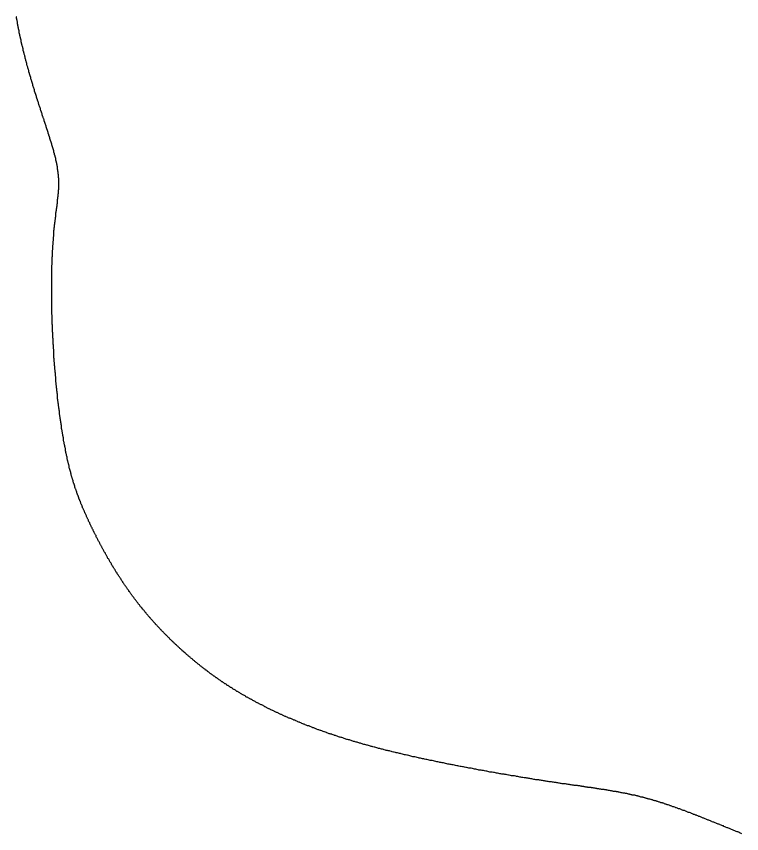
# Model space of a CAD drawing. Header units: millimetres. Extents: x 289 to 9778, y -894 to 6380.
# Drawn here: x 7138.7 to 7164.23, y -411.07 to -382.3 of the extents above; entities that cross this region are included whole.
import ezdxf

# ---------------------------------------------------------------- set-up
doc = ezdxf.new("R2010")
doc.units = ezdxf.units.MM

msp = doc.modelspace()

# ---------------------------------------------------------------- linework, layer by layer
msp.add_polyline3d([(7164.24, -411.073, 0), (7164.21, -411.063, 0), (7164.18, -411.053, 0), (7164.15, -411.033, 0), (7164.13, -411.023, 0), (7164.1, -411.013, 0), (7164.07, -411.003, 0), (7164.04, -410.993, 0), (7164.02, -410.983, 0), (7163.99, -410.973, 0), (7163.96, -410.963, 0), (7163.93, -410.953, 0), (7163.91, -410.933, 0), (7163.88, -410.923, 0), (7163.85, -410.913, 0), (7163.83, -410.903, 0), (7163.8, -410.893, 0), (7163.77, -410.883, 0), (7163.75, -410.873, 0), (7163.72, -410.863, 0), (7163.69, -410.853, 0), (7163.67, -410.843, 0), (7163.64, -410.833, 0), (7163.61, -410.823, 0), (7163.59, -410.803, 0), (7163.56, -410.793, 0), (7163.53, -410.783, 0), (7163.51, -410.773, 0), (7163.48, -410.763, 0), (7163.46, -410.753, 0), (7163.43, -410.743, 0), (7163.4, -410.733, 0), (7163.38, -410.723, 0), (7163.35, -410.713, 0), (7163.33, -410.703, 0), (7163.3, -410.693, 0), (7163.28, -410.683, 0), (7163.25, -410.673, 0), (7163.23, -410.663, 0), (7163.2, -410.653, 0), (7163.18, -410.643, 0), (7163.15, -410.633, 0), (7163.13, -410.623, 0), (7163.1, -410.613, 0), (7163.08, -410.603, 0), (7163.05, -410.593, 0), (7163.03, -410.583, 0), (7163, -410.573, 0), (7162.98, -410.563, 0), (7162.95, -410.553, 0), (7162.93, -410.543, 0), (7162.9, -410.533, 0), (7162.88, -410.523, 0), (7162.85, -410.513, 0), (7162.83, -410.503, 0), (7162.81, -410.493, 0), (7162.78, -410.483, 0), (7162.76, -410.473, 0), (7162.73, -410.463, 0), (7162.71, -410.453, 0), (7162.69, -410.443, 0), (7162.66, -410.433, 0), (7162.64, -410.423, 0), (7162.61, -410.423, 0), (7162.59, -410.413, 0), (7162.57, -410.403, 0), (7162.54, -410.393, 0), (7162.52, -410.383, 0), (7162.5, -410.373, 0), (7162.47, -410.363, 0), (7162.45, -410.353, 0), (7162.43, -410.343, 0), (7162.4, -410.333, 0), (7162.38, -410.323, 0), (7162.36, -410.323, 0), (7162.33, -410.313, 0), (7162.31, -410.303, 0), (7162.29, -410.293, 0), (7162.26, -410.283, 0), (7162.24, -410.273, 0), (7162.22, -410.263, 0), (7162.19, -410.263, 0), (7162.17, -410.253, 0), (7162.15, -410.243, 0), (7162.12, -410.233, 0), (7162.1, -410.223, 0), (7162.08, -410.213, 0), (7162.06, -410.203, 0), (7162.03, -410.203, 0), (7162.01, -410.193, 0), (7161.99, -410.183, 0), (7161.97, -410.173, 0), (7161.94, -410.163, 0), (7161.92, -410.163, 0), (7161.9, -410.153, 0), (7161.88, -410.143, 0), (7161.85, -410.133, 0), (7161.83, -410.123, 0), (7161.81, -410.123, 0), (7161.79, -410.113, 0), (7161.77, -410.103, 0), (7161.74, -410.093, 0), (7161.72, -410.093, 0), (7161.7, -410.083, 0), (7161.68, -410.073, 0), (7161.65, -410.063, 0), (7161.63, -410.063, 0), (7161.61, -410.053, 0), (7161.59, -410.043, 0), (7161.57, -410.033, 0), (7161.54, -410.033, 0), (7161.52, -410.023, 0), (7161.5, -410.013, 0), (7161.48, -410.003, 0), (7161.46, -410.003, 0), (7161.44, -409.993, 0), (7161.41, -409.983, 0), (7161.39, -409.983, 0), (7161.37, -409.973, 0), (7161.35, -409.963, 0), (7161.33, -409.963, 0), (7161.31, -409.953, 0), (7161.28, -409.943, 0), (7161.26, -409.943, 0), (7161.24, -409.933, 0), (7161.22, -409.923, 0), (7161.2, -409.923, 0), (7161.18, -409.913, 0), (7161.15, -409.903, 0), (7161.13, -409.903, 0), (7161.11, -409.893, 0), (7161.09, -409.883, 0), (7161.07, -409.883, 0), (7161.05, -409.873, 0), (7161.03, -409.873, 0), (7161, -409.863, 0), (7160.98, -409.853, 0), (7160.96, -409.853, 0), (7160.94, -409.843, 0), (7160.92, -409.843, 0), (7160.9, -409.833, 0), (7160.88, -409.833, 0), (7160.85, -409.823, 0), (7160.83, -409.813, 0), (7160.81, -409.813, 0), (7160.79, -409.803, 0), (7160.77, -409.803, 0), (7160.75, -409.793, 0), (7160.73, -409.793, 0), (7160.71, -409.783, 0), (7160.68, -409.783, 0), (7160.66, -409.773, 0), (7160.64, -409.763, 0), (7160.62, -409.763, 0), (7160.6, -409.753, 0), (7160.58, -409.753, 0), (7160.56, -409.743, 0), (7160.53, -409.743, 0), (7160.51, -409.733, 0), (7160.49, -409.733, 0), (7160.47, -409.723, 0), (7160.45, -409.723, 0), (7160.43, -409.713, 0), (7160.41, -409.713, 0), (7160.38, -409.713, 0), (7160.36, -409.703, 0), (7160.34, -409.703, 0), (7160.32, -409.693, 0), (7160.3, -409.693, 0), (7160.28, -409.683, 0), (7160.25, -409.683, 0), (7160.23, -409.673, 0), (7160.21, -409.673, 0), (7160.19, -409.663, 0), (7160.17, -409.663, 0), (7160.14, -409.663, 0), (7160.12, -409.653, 0), (7160.1, -409.653, 0), (7160.08, -409.643, 0), (7160.06, -409.643, 0), (7160.03, -409.633, 0), (7160.01, -409.633, 0), (7159.99, -409.633, 0), (7159.97, -409.623, 0), (7159.95, -409.623, 0), (7159.92, -409.613, 0), (7159.9, -409.613, 0), (7159.88, -409.603, 0), (7159.86, -409.603, 0), (7159.83, -409.603, 0), (7159.81, -409.593, 0), (7159.79, -409.593, 0), (7159.77, -409.583, 0), (7159.74, -409.583, 0), (7159.72, -409.583, 0), (7159.7, -409.573, 0), (7159.67, -409.573, 0), (7159.65, -409.563, 0), (7159.63, -409.563, 0), (7159.61, -409.563, 0), (7159.58, -409.553, 0), (7159.56, -409.553, 0), (7159.54, -409.553, 0), (7159.51, -409.543, 0), (7159.49, -409.543, 0), (7159.47, -409.533, 0), (7159.44, -409.533, 0), (7159.42, -409.533, 0), (7159.39, -409.523, 0), (7159.37, -409.523, 0), (7159.35, -409.523, 0), (7159.32, -409.513, 0), (7159.3, -409.513, 0), (7159.27, -409.503, 0), (7159.25, -409.503, 0), (7159.23, -409.503, 0), (7159.2, -409.493, 0), (7159.18, -409.493, 0), (7159.15, -409.493, 0), (7159.13, -409.483, 0), (7159.1, -409.483, 0), (7159.08, -409.473, 0), (7159.05, -409.473, 0), (7159.03, -409.473, 0), (7159, -409.463, 0), (7158.98, -409.463, 0), (7158.95, -409.463, 0), (7158.93, -409.453, 0), (7158.9, -409.453, 0), (7158.88, -409.443, 0), (7158.85, -409.443, 0), (7158.82, -409.443, 0), (7158.8, -409.433, 0), (7158.77, -409.433, 0), (7158.75, -409.433, 0), (7158.72, -409.423, 0), (7158.69, -409.423, 0), (7158.67, -409.413, 0), (7158.64, -409.413, 0), (7158.61, -409.413, 0), (7158.59, -409.403, 0), (7158.56, -409.403, 0), (7158.53, -409.393, 0), (7158.51, -409.393, 0), (7158.48, -409.393, 0), (7158.45, -409.383, 0), (7158.43, -409.383, 0), (7158.4, -409.383, 0), (7158.37, -409.373, 0), (7158.34, -409.373, 0), (7158.31, -409.363, 0), (7158.29, -409.363, 0), (7158.26, -409.363, 0), (7158.23, -409.353, 0), (7158.2, -409.353, 0), (7158.17, -409.343, 0), (7158.14, -409.343, 0), (7158.12, -409.343, 0), (7158.09, -409.333, 0), (7158.06, -409.333, 0), (7158.03, -409.323, 0), (7158, -409.323, 0), (7157.97, -409.313, 0), (7157.94, -409.313, 0), (7157.91, -409.313, 0), (7157.88, -409.303, 0), (7157.85, -409.303, 0), (7157.82, -409.293, 0), (7157.79, -409.293, 0), (7157.76, -409.283, 0), (7157.73, -409.283, 0), (7157.7, -409.273, 0), (7157.67, -409.273, 0), (7157.64, -409.273, 0), (7157.61, -409.263, 0), (7157.57, -409.263, 0), (7157.54, -409.253, 0), (7157.51, -409.253, 0), (7157.48, -409.243, 0), (7157.45, -409.243, 0), (7157.42, -409.233, 0), (7157.38, -409.233, 0), (7157.35, -409.223, 0), (7157.32, -409.223, 0), (7157.29, -409.213, 0), (7157.25, -409.213, 0), (7157.22, -409.203, 0), (7157.19, -409.203, 0), (7157.15, -409.193, 0), (7157.12, -409.193, 0), (7157.09, -409.183, 0), (7157.05, -409.183, 0), (7157.02, -409.173, 0), (7156.98, -409.173, 0), (7156.95, -409.163, 0), (7156.92, -409.163, 0), (7156.88, -409.153, 0), (7156.85, -409.143, 0), (7156.81, -409.143, 0), (7156.78, -409.133, 0), (7156.74, -409.133, 0), (7156.71, -409.123, 0), (7156.67, -409.123, 0), (7156.64, -409.113, 0), (7156.6, -409.103, 0), (7156.57, -409.103, 0), (7156.53, -409.093, 0), (7156.49, -409.093, 0), (7156.46, -409.083, 0), (7156.42, -409.083, 0), (7156.39, -409.073, 0), (7156.35, -409.063, 0), (7156.31, -409.063, 0), (7156.28, -409.053, 0), (7156.24, -409.043, 0), (7156.2, -409.043, 0), (7156.17, -409.033, 0), (7156.13, -409.033, 0), (7156.09, -409.023, 0), (7156.05, -409.013, 0), (7156.02, -409.013, 0), (7155.98, -409.003, 0), (7155.94, -408.993, 0), (7155.9, -408.993, 0), (7155.87, -408.983, 0), (7155.83, -408.983, 0), (7155.79, -408.973, 0), (7155.75, -408.963, 0), (7155.72, -408.963, 0), (7155.68, -408.953, 0), (7155.64, -408.943, 0), (7155.6, -408.943, 0), (7155.56, -408.933, 0), (7155.53, -408.923, 0), (7155.49, -408.923, 0), (7155.45, -408.913, 0), (7155.41, -408.903, 0), (7155.37, -408.903, 0), (7155.33, -408.893, 0), (7155.29, -408.883, 0), (7155.26, -408.873, 0), (7155.22, -408.873, 0), (7155.18, -408.863, 0), (7155.14, -408.853, 0), (7155.1, -408.853, 0), (7155.06, -408.843, 0), (7155.02, -408.833, 0), (7154.98, -408.833, 0), (7154.95, -408.823, 0), (7154.91, -408.813, 0), (7154.87, -408.803, 0), (7154.83, -408.803, 0), (7154.79, -408.793, 0), (7154.75, -408.783, 0), (7154.71, -408.773, 0), (7154.67, -408.773, 0), (7154.63, -408.763, 0), (7154.59, -408.753, 0), (7154.55, -408.743, 0), (7154.52, -408.743, 0), (7154.48, -408.733, 0), (7154.44, -408.723, 0), (7154.4, -408.723, 0), (7154.36, -408.713, 0), (7154.32, -408.703, 0), (7154.28, -408.693, 0), (7154.24, -408.683, 0), (7154.2, -408.683, 0), (7154.16, -408.673, 0), (7154.12, -408.663, 0), (7154.08, -408.653, 0), (7154.04, -408.653, 0), (7154.01, -408.643, 0), (7153.97, -408.633, 0), (7153.93, -408.623, 0), (7153.89, -408.623, 0), (7153.85, -408.613, 0), (7153.81, -408.603, 0), (7153.77, -408.593, 0), (7153.73, -408.583, 0), (7153.69, -408.583, 0), (7153.65, -408.573, 0), (7153.61, -408.563, 0), (7153.58, -408.553, 0), (7153.54, -408.543, 0), (7153.5, -408.543, 0), (7153.46, -408.533, 0), (7153.42, -408.523, 0), (7153.38, -408.513, 0), (7153.34, -408.503, 0), (7153.3, -408.503, 0), (7153.27, -408.493, 0), (7153.23, -408.483, 0), (7153.19, -408.473, 0), (7153.15, -408.463, 0), (7153.11, -408.463, 0), (7153.07, -408.453, 0), (7153.04, -408.443, 0), (7153, -408.433, 0), (7152.96, -408.423, 0), (7152.92, -408.413, 0), (7152.88, -408.413, 0), (7152.85, -408.403, 0), (7152.81, -408.393, 0), (7152.77, -408.383, 0), (7152.73, -408.373, 0), (7152.7, -408.363, 0), (7152.66, -408.363, 0), (7152.62, -408.353, 0), (7152.58, -408.343, 0), (7152.55, -408.333, 0), (7152.51, -408.323, 0), (7152.47, -408.313, 0), (7152.44, -408.313, 0), (7152.4, -408.303, 0), (7152.36, -408.293, 0), (7152.33, -408.283, 0), (7152.29, -408.273, 0), (7152.25, -408.263, 0), (7152.22, -408.253, 0), (7152.18, -408.253, 0), (7152.15, -408.243, 0), (7152.11, -408.233, 0), (7152.07, -408.223, 0), (7152.04, -408.213, 0), (7152, -408.203, 0), (7151.97, -408.203, 0), (7151.93, -408.193, 0), (7151.9, -408.183, 0), (7151.86, -408.173, 0), (7151.83, -408.163, 0), (7151.79, -408.153, 0), (7151.76, -408.143, 0), (7151.72, -408.143, 0), (7151.69, -408.133, 0), (7151.65, -408.123, 0), (7151.62, -408.113, 0), (7151.59, -408.103, 0), (7151.55, -408.093, 0), (7151.52, -408.083, 0), (7151.49, -408.073, 0), (7151.45, -408.073, 0), (7151.42, -408.063, 0), (7151.39, -408.053, 0), (7151.35, -408.043, 0), (7151.32, -408.033, 0), (7151.29, -408.023, 0), (7151.25, -408.013, 0), (7151.22, -408.003, 0), (7151.19, -408.003, 0), (7151.16, -407.993, 0), (7151.13, -407.983, 0), (7151.09, -407.973, 0), (7151.06, -407.963, 0), (7151.03, -407.953, 0), (7151, -407.943, 0), (7150.97, -407.933, 0), (7150.93, -407.933, 0), (7150.9, -407.923, 0), (7150.87, -407.913, 0), (7150.84, -407.903, 0), (7150.81, -407.893, 0), (7150.78, -407.883, 0), (7150.75, -407.873, 0), (7150.72, -407.863, 0), (7150.69, -407.853, 0), (7150.66, -407.853, 0), (7150.63, -407.843, 0), (7150.6, -407.833, 0), (7150.57, -407.823, 0), (7150.54, -407.813, 0), (7150.51, -407.803, 0), (7150.48, -407.793, 0), (7150.45, -407.783, 0), (7150.42, -407.773, 0), (7150.39, -407.773, 0), (7150.36, -407.763, 0), (7150.33, -407.753, 0), (7150.3, -407.743, 0), (7150.27, -407.733, 0), (7150.24, -407.723, 0), (7150.21, -407.713, 0), (7150.19, -407.703, 0), (7150.16, -407.693, 0), (7150.13, -407.683, 0), (7150.1, -407.673, 0), (7150.07, -407.673, 0), (7150.04, -407.663, 0), (7150.02, -407.653, 0), (7149.99, -407.643, 0), (7149.96, -407.633, 0), (7149.93, -407.623, 0), (7149.9, -407.613, 0), (7149.88, -407.603, 0), (7149.85, -407.593, 0), (7149.82, -407.583, 0), (7149.8, -407.573, 0), (7149.77, -407.573, 0), (7149.74, -407.563, 0), (7149.71, -407.553, 0), (7149.69, -407.543, 0), (7149.66, -407.533, 0), (7149.63, -407.523, 0), (7149.61, -407.513, 0), (7149.58, -407.503, 0), (7149.55, -407.493, 0), (7149.53, -407.483, 0), (7149.5, -407.473, 0), (7149.48, -407.463, 0), (7149.45, -407.453, 0), (7149.42, -407.443, 0), (7149.4, -407.443, 0), (7149.37, -407.433, 0), (7149.35, -407.423, 0), (7149.32, -407.413, 0), (7149.29, -407.403, 0), (7149.27, -407.393, 0), (7149.24, -407.383, 0), (7149.22, -407.373, 0), (7149.19, -407.363, 0), (7149.17, -407.353, 0), (7149.14, -407.343, 0), (7149.12, -407.333, 0), (7149.09, -407.323, 0), (7149.07, -407.313, 0), (7149.04, -407.303, 0), (7149.02, -407.293, 0), (7149, -407.283, 0), (7148.97, -407.283, 0), (7148.95, -407.273, 0), (7148.92, -407.263, 0), (7148.9, -407.253, 0), (7148.87, -407.243, 0), (7148.85, -407.233, 0), (7148.83, -407.223, 0), (7148.8, -407.213, 0), (7148.78, -407.203, 0), (7148.75, -407.193, 0), (7148.73, -407.183, 0), (7148.71, -407.173, 0), (7148.68, -407.163, 0), (7148.66, -407.153, 0), (7148.64, -407.143, 0), (7148.61, -407.133, 0), (7148.59, -407.123, 0), (7148.57, -407.113, 0), (7148.54, -407.103, 0), (7148.52, -407.093, 0), (7148.5, -407.083, 0), (7148.47, -407.073, 0), (7148.45, -407.063, 0), (7148.43, -407.053, 0), (7148.41, -407.043, 0), (7148.38, -407.033, 0), (7148.36, -407.023, 0), (7148.34, -407.023, 0), (7148.31, -407.013, 0), (7148.29, -407.003, 0), (7148.27, -406.993, 0), (7148.25, -406.983, 0), (7148.23, -406.973, 0), (7148.2, -406.963, 0), (7148.18, -406.953, 0), (7148.16, -406.943, 0), (7148.14, -406.933, 0), (7148.11, -406.923, 0), (7148.09, -406.913, 0), (7148.07, -406.903, 0), (7148.05, -406.893, 0), (7148.03, -406.883, 0), (7148.01, -406.873, 0), (7147.98, -406.863, 0), (7147.96, -406.853, 0), (7147.94, -406.843, 0), (7147.92, -406.833, 0), (7147.9, -406.823, 0), (7147.88, -406.813, 0), (7147.85, -406.803, 0), (7147.83, -406.793, 0), (7147.81, -406.783, 0), (7147.79, -406.773, 0), (7147.77, -406.763, 0), (7147.75, -406.753, 0), (7147.73, -406.743, 0), (7147.71, -406.733, 0), (7147.69, -406.723, 0), (7147.66, -406.713, 0), (7147.64, -406.703, 0), (7147.62, -406.693, 0), (7147.6, -406.683, 0), (7147.58, -406.673, 0), (7147.56, -406.663, 0), (7147.54, -406.653, 0), (7147.52, -406.643, 0), (7147.5, -406.633, 0), (7147.48, -406.623, 0), (7147.46, -406.613, 0), (7147.44, -406.603, 0), (7147.42, -406.583, 0), (7147.4, -406.573, 0), (7147.38, -406.563, 0), (7147.36, -406.553, 0), (7147.34, -406.543, 0), (7147.31, -406.533, 0), (7147.29, -406.523, 0), (7147.27, -406.513, 0), (7147.25, -406.503, 0), (7147.23, -406.493, 0), (7147.21, -406.483, 0), (7147.19, -406.473, 0), (7147.17, -406.463, 0), (7147.15, -406.453, 0), (7147.13, -406.443, 0), (7147.12, -406.433, 0), (7147.1, -406.423, 0), (7147.08, -406.413, 0), (7147.06, -406.403, 0), (7147.04, -406.393, 0), (7147.02, -406.383, 0), (7147, -406.363, 0), (7146.98, -406.353, 0), (7146.96, -406.343, 0), (7146.94, -406.333, 0), (7146.92, -406.323, 0), (7146.9, -406.313, 0), (7146.88, -406.303, 0), (7146.86, -406.293, 0), (7146.84, -406.283, 0), (7146.82, -406.273, 0), (7146.8, -406.263, 0), (7146.78, -406.253, 0), (7146.76, -406.233, 0), (7146.75, -406.223, 0), (7146.73, -406.213, 0), (7146.71, -406.203, 0), (7146.69, -406.193, 0), (7146.67, -406.183, 0), (7146.65, -406.173, 0), (7146.63, -406.163, 0), (7146.61, -406.153, 0), (7146.59, -406.143, 0), (7146.57, -406.123, 0), (7146.56, -406.113, 0), (7146.54, -406.103, 0), (7146.52, -406.093, 0), (7146.5, -406.083, 0), (7146.48, -406.073, 0), (7146.46, -406.063, 0), (7146.44, -406.043, 0), (7146.42, -406.033, 0), (7146.41, -406.023, 0), (7146.39, -406.013, 0), (7146.37, -406.003, 0), (7146.35, -405.993, 0), (7146.33, -405.983, 0), (7146.31, -405.963, 0), (7146.3, -405.953, 0), (7146.28, -405.943, 0), (7146.26, -405.933, 0), (7146.24, -405.923, 0), (7146.22, -405.913, 0), (7146.2, -405.893, 0), (7146.18, -405.883, 0), (7146.17, -405.873, 0), (7146.15, -405.863, 0), (7146.13, -405.853, 0), (7146.11, -405.843, 0), (7146.09, -405.823, 0), (7146.08, -405.813, 0), (7146.06, -405.803, 0), (7146.04, -405.793, 0), (7146.02, -405.783, 0), (7146, -405.763, 0), (7145.98, -405.753, 0), (7145.97, -405.743, 0), (7145.95, -405.733, 0), (7145.93, -405.723, 0), (7145.91, -405.703, 0), (7145.89, -405.693, 0), (7145.88, -405.683, 0), (7145.86, -405.673, 0), (7145.84, -405.653, 0), (7145.82, -405.643, 0), (7145.81, -405.633, 0), (7145.79, -405.623, 0), (7145.77, -405.603, 0), (7145.75, -405.593, 0), (7145.73, -405.583, 0), (7145.72, -405.573, 0), (7145.7, -405.553, 0), (7145.68, -405.543, 0), (7145.66, -405.533, 0), (7145.65, -405.523, 0), (7145.63, -405.503, 0), (7145.61, -405.493, 0), (7145.59, -405.483, 0), (7145.57, -405.463, 0), (7145.56, -405.453, 0), (7145.54, -405.443, 0), (7145.52, -405.433, 0), (7145.5, -405.413, 0), (7145.49, -405.403, 0), (7145.47, -405.393, 0), (7145.45, -405.373, 0), (7145.43, -405.363, 0), (7145.42, -405.353, 0), (7145.4, -405.333, 0), (7145.38, -405.323, 0), (7145.36, -405.313, 0), (7145.35, -405.293, 0), (7145.33, -405.283, 0), (7145.31, -405.273, 0), (7145.29, -405.253, 0), (7145.28, -405.243, 0), (7145.26, -405.233, 0), (7145.24, -405.213, 0), (7145.22, -405.203, 0), (7145.21, -405.193, 0), (7145.19, -405.173, 0), (7145.17, -405.163, 0), (7145.16, -405.153, 0), (7145.14, -405.133, 0), (7145.12, -405.123, 0), (7145.1, -405.103, 0), (7145.09, -405.093, 0), (7145.07, -405.083, 0), (7145.05, -405.063, 0), (7145.03, -405.053, 0), (7145.02, -405.033, 0), (7145, -405.023, 0), (7144.98, -405.013, 0), (7144.97, -404.993, 0), (7144.95, -404.983, 0), (7144.93, -404.963, 0), (7144.91, -404.953, 0), (7144.9, -404.933, 0), (7144.88, -404.923, 0), (7144.86, -404.903, 0), (7144.84, -404.893, 0), (7144.83, -404.883, 0), (7144.81, -404.863, 0), (7144.79, -404.853, 0), (7144.78, -404.833, 0), (7144.76, -404.823, 0), (7144.74, -404.803, 0), (7144.72, -404.793, 0), (7144.71, -404.773, 0), (7144.69, -404.763, 0), (7144.67, -404.743, 0), (7144.66, -404.733, 0), (7144.64, -404.713, 0), (7144.62, -404.703, 0), (7144.61, -404.683, 0), (7144.59, -404.673, 0), (7144.57, -404.653, 0), (7144.55, -404.643, 0), (7144.54, -404.623, 0), (7144.52, -404.613, 0), (7144.5, -404.593, 0), (7144.49, -404.583, 0), (7144.47, -404.563, 0), (7144.45, -404.553, 0), (7144.44, -404.533, 0), (7144.42, -404.523, 0), (7144.4, -404.503, 0), (7144.39, -404.483, 0), (7144.37, -404.473, 0), (7144.35, -404.453, 0), (7144.34, -404.443, 0), (7144.32, -404.423, 0), (7144.3, -404.413, 0), (7144.29, -404.393, 0), (7144.27, -404.383, 0), (7144.25, -404.363, 0), (7144.24, -404.343, 0), (7144.22, -404.333, 0), (7144.2, -404.313, 0), (7144.19, -404.303, 0), (7144.17, -404.283, 0), (7144.15, -404.263, 0), (7144.14, -404.253, 0), (7144.12, -404.233, 0), (7144.1, -404.223, 0), (7144.09, -404.203, 0), (7144.07, -404.183, 0), (7144.05, -404.173, 0), (7144.04, -404.153, 0), (7144.02, -404.133, 0), (7144.01, -404.123, 0), (7143.99, -404.103, 0), (7143.97, -404.093, 0), (7143.96, -404.073, 0), (7143.94, -404.053, 0), (7143.92, -404.043, 0), (7143.91, -404.023, 0), (7143.89, -404.003, 0), (7143.88, -403.993, 0), (7143.86, -403.973, 0), (7143.84, -403.953, 0), (7143.83, -403.943, 0), (7143.81, -403.923, 0), (7143.79, -403.903, 0), (7143.78, -403.893, 0), (7143.76, -403.873, 0), (7143.75, -403.853, 0), (7143.73, -403.843, 0), (7143.72, -403.823, 0), (7143.7, -403.803, 0), (7143.68, -403.783, 0), (7143.67, -403.773, 0), (7143.65, -403.753, 0), (7143.64, -403.733, 0), (7143.62, -403.723, 0), (7143.6, -403.703, 0), (7143.59, -403.683, 0), (7143.57, -403.663, 0), (7143.56, -403.653, 0), (7143.54, -403.633, 0), (7143.53, -403.613, 0), (7143.51, -403.603, 0), (7143.5, -403.583, 0), (7143.48, -403.563, 0), (7143.46, -403.543, 0), (7143.45, -403.533, 0), (7143.43, -403.513, 0), (7143.42, -403.493, 0), (7143.4, -403.473, 0), (7143.39, -403.463, 0), (7143.37, -403.443, 0), (7143.36, -403.423, 0), (7143.34, -403.403, 0), (7143.33, -403.383, 0), (7143.31, -403.373, 0), (7143.3, -403.353, 0), (7143.28, -403.333, 0), (7143.27, -403.313, 0), (7143.25, -403.293, 0), (7143.24, -403.283, 0), (7143.22, -403.263, 0), (7143.21, -403.243, 0), (7143.19, -403.223, 0), (7143.18, -403.203, 0), (7143.16, -403.193, 0), (7143.15, -403.173, 0), (7143.13, -403.153, 0), (7143.12, -403.133, 0), (7143.1, -403.113, 0), (7143.09, -403.103, 0), (7143.07, -403.083, 0), (7143.06, -403.063, 0), (7143.04, -403.043, 0), (7143.03, -403.023, 0), (7143.01, -403.003, 0), (7143, -402.993, 0), (7142.99, -402.973, 0), (7142.97, -402.953, 0), (7142.96, -402.933, 0), (7142.94, -402.913, 0), (7142.93, -402.893, 0), (7142.91, -402.873, 0), (7142.9, -402.863, 0), (7142.89, -402.843, 0), (7142.87, -402.823, 0), (7142.86, -402.803, 0), (7142.84, -402.783, 0), (7142.83, -402.763, 0), (7142.82, -402.743, 0), (7142.8, -402.723, 0), (7142.79, -402.713, 0), (7142.77, -402.693, 0), (7142.76, -402.673, 0), (7142.75, -402.653, 0), (7142.73, -402.633, 0), (7142.72, -402.613, 0), (7142.7, -402.593, 0), (7142.69, -402.573, 0), (7142.68, -402.553, 0), (7142.66, -402.543, 0), (7142.65, -402.523, 0), (7142.64, -402.503, 0), (7142.62, -402.483, 0), (7142.61, -402.463, 0), (7142.6, -402.443, 0), (7142.58, -402.423, 0), (7142.57, -402.403, 0), (7142.56, -402.383, 0), (7142.54, -402.363, 0), (7142.53, -402.343, 0), (7142.52, -402.323, 0), (7142.5, -402.313, 0), (7142.49, -402.293, 0), (7142.48, -402.273, 0), (7142.47, -402.253, 0), (7142.45, -402.233, 0), (7142.44, -402.213, 0), (7142.43, -402.193, 0), (7142.41, -402.173, 0), (7142.4, -402.153, 0), (7142.39, -402.133, 0), (7142.38, -402.113, 0), (7142.36, -402.093, 0), (7142.35, -402.073, 0), (7142.34, -402.053, 0), (7142.33, -402.033, 0), (7142.31, -402.023, 0), (7142.3, -402.003, 0), (7142.29, -401.983, 0), (7142.28, -401.963, 0), (7142.26, -401.943, 0), (7142.25, -401.923, 0), (7142.24, -401.903, 0), (7142.23, -401.883, 0), (7142.21, -401.863, 0), (7142.2, -401.843, 0), (7142.19, -401.823, 0), (7142.18, -401.803, 0), (7142.17, -401.783, 0), (7142.15, -401.763, 0), (7142.14, -401.743, 0), (7142.13, -401.723, 0), (7142.12, -401.703, 0), (7142.11, -401.693, 0), (7142.1, -401.673, 0), (7142.08, -401.653, 0), (7142.07, -401.633, 0), (7142.06, -401.613, 0), (7142.05, -401.593, 0), (7142.04, -401.573, 0), (7142.03, -401.553, 0), (7142.01, -401.533, 0), (7142, -401.513, 0), (7141.99, -401.493, 0), (7141.98, -401.473, 0), (7141.97, -401.453, 0), (7141.96, -401.433, 0), (7141.95, -401.413, 0), (7141.94, -401.403, 0), (7141.92, -401.383, 0), (7141.91, -401.363, 0), (7141.9, -401.343, 0), (7141.89, -401.323, 0), (7141.88, -401.303, 0), (7141.87, -401.283, 0), (7141.86, -401.263, 0), (7141.85, -401.243, 0), (7141.84, -401.223, 0), (7141.83, -401.203, 0), (7141.82, -401.183, 0), (7141.8, -401.163, 0), (7141.79, -401.153, 0), (7141.78, -401.133, 0), (7141.77, -401.113, 0), (7141.76, -401.093, 0), (7141.75, -401.073, 0), (7141.74, -401.053, 0), (7141.73, -401.033, 0), (7141.72, -401.013, 0), (7141.71, -400.993, 0), (7141.7, -400.973, 0), (7141.69, -400.963, 0), (7141.68, -400.943, 0), (7141.67, -400.923, 0), (7141.66, -400.903, 0), (7141.65, -400.883, 0), (7141.64, -400.863, 0), (7141.63, -400.843, 0), (7141.62, -400.823, 0), (7141.61, -400.803, 0), (7141.6, -400.793, 0), (7141.59, -400.773, 0), (7141.58, -400.753, 0), (7141.57, -400.733, 0), (7141.56, -400.713, 0), (7141.55, -400.693, 0), (7141.54, -400.673, 0), (7141.53, -400.663, 0), (7141.52, -400.643, 0), (7141.51, -400.623, 0), (7141.5, -400.603, 0), (7141.5, -400.583, 0), (7141.49, -400.563, 0), (7141.48, -400.553, 0), (7141.47, -400.533, 0), (7141.46, -400.513, 0), (7141.45, -400.493, 0), (7141.44, -400.473, 0), (7141.43, -400.453, 0), (7141.42, -400.443, 0), (7141.41, -400.423, 0), (7141.4, -400.403, 0), (7141.4, -400.383, 0), (7141.39, -400.363, 0), (7141.38, -400.353, 0), (7141.37, -400.333, 0), (7141.36, -400.313, 0), (7141.35, -400.293, 0), (7141.34, -400.283, 0), (7141.33, -400.263, 0), (7141.33, -400.243, 0), (7141.32, -400.223, 0), (7141.31, -400.203, 0), (7141.3, -400.193, 0), (7141.29, -400.173, 0), (7141.28, -400.153, 0), (7141.28, -400.133, 0), (7141.27, -400.123, 0), (7141.26, -400.103, 0), (7141.25, -400.083, 0), (7141.24, -400.073, 0), (7141.24, -400.053, 0), (7141.23, -400.033, 0), (7141.22, -400.013, 0), (7141.21, -400.003, 0), (7141.2, -399.983, 0), (7141.2, -399.963, 0), (7141.19, -399.953, 0), (7141.18, -399.933, 0), (7141.17, -399.913, 0), (7141.17, -399.893, 0), (7141.16, -399.883, 0), (7141.15, -399.863, 0), (7141.14, -399.843, 0), (7141.14, -399.833, 0), (7141.13, -399.813, 0), (7141.12, -399.793, 0), (7141.11, -399.783, 0), (7141.11, -399.763, 0), (7141.1, -399.743, 0), (7141.09, -399.733, 0), (7141.08, -399.713, 0), (7141.08, -399.693, 0), (7141.07, -399.683, 0), (7141.06, -399.663, 0), (7141.06, -399.653, 0), (7141.05, -399.633, 0), (7141.04, -399.613, 0), (7141.03, -399.603, 0), (7141.03, -399.583, 0), (7141.02, -399.563, 0), (7141.01, -399.553, 0), (7141.01, -399.533, 0), (7141, -399.513, 0), (7140.99, -399.503, 0), (7140.99, -399.483, 0), (7140.98, -399.473, 0), (7140.97, -399.453, 0), (7140.97, -399.433, 0), (7140.96, -399.423, 0), (7140.95, -399.403, 0), (7140.95, -399.383, 0), (7140.94, -399.373, 0), (7140.93, -399.353, 0), (7140.93, -399.333, 0), (7140.92, -399.323, 0), (7140.92, -399.303, 0), (7140.91, -399.293, 0), (7140.9, -399.273, 0), (7140.9, -399.253, 0), (7140.89, -399.243, 0), (7140.88, -399.223, 0), (7140.88, -399.203, 0), (7140.87, -399.193, 0), (7140.87, -399.173, 0), (7140.86, -399.163, 0), (7140.85, -399.143, 0), (7140.85, -399.123, 0), (7140.84, -399.113, 0), (7140.84, -399.093, 0), (7140.83, -399.073, 0), (7140.83, -399.063, 0), (7140.82, -399.043, 0), (7140.81, -399.033, 0), (7140.81, -399.013, 0), (7140.8, -398.993, 0), (7140.8, -398.983, 0), (7140.79, -398.963, 0), (7140.79, -398.943, 0), (7140.78, -398.933, 0), (7140.77, -398.913, 0), (7140.77, -398.893, 0), (7140.76, -398.883, 0), (7140.76, -398.863, 0), (7140.75, -398.843, 0), (7140.75, -398.833, 0), (7140.74, -398.813, 0), (7140.74, -398.793, 0), (7140.73, -398.783, 0), (7140.73, -398.763, 0), (7140.72, -398.743, 0), (7140.71, -398.733, 0), (7140.71, -398.713, 0), (7140.7, -398.693, 0), (7140.7, -398.683, 0), (7140.69, -398.663, 0), (7140.69, -398.643, 0), (7140.68, -398.633, 0), (7140.68, -398.613, 0), (7140.67, -398.593, 0), (7140.67, -398.583, 0), (7140.66, -398.563, 0), (7140.66, -398.543, 0), (7140.65, -398.523, 0), (7140.65, -398.513, 0), (7140.64, -398.493, 0), (7140.64, -398.473, 0), (7140.63, -398.453, 0), (7140.63, -398.443, 0), (7140.62, -398.423, 0), (7140.62, -398.403, 0), (7140.61, -398.393, 0), (7140.61, -398.373, 0), (7140.61, -398.353, 0), (7140.6, -398.333, 0), (7140.6, -398.313, 0), (7140.59, -398.303, 0), (7140.59, -398.283, 0), (7140.58, -398.263, 0), (7140.58, -398.243, 0), (7140.57, -398.233, 0), (7140.57, -398.213, 0), (7140.56, -398.193, 0), (7140.56, -398.173, 0), (7140.55, -398.153, 0), (7140.55, -398.133, 0), (7140.55, -398.123, 0), (7140.54, -398.103, 0), (7140.54, -398.083, 0), (7140.53, -398.063, 0), (7140.53, -398.043, 0), (7140.52, -398.023, 0), (7140.52, -398.013, 0), (7140.52, -397.993, 0), (7140.51, -397.973, 0), (7140.51, -397.953, 0), (7140.5, -397.933, 0), (7140.5, -397.913, 0), (7140.49, -397.893, 0), (7140.49, -397.873, 0), (7140.49, -397.853, 0), (7140.48, -397.833, 0), (7140.48, -397.813, 0), (7140.47, -397.793, 0), (7140.47, -397.783, 0), (7140.46, -397.763, 0), (7140.46, -397.743, 0), (7140.46, -397.723, 0), (7140.45, -397.703, 0), (7140.45, -397.683, 0), (7140.44, -397.663, 0), (7140.44, -397.643, 0), (7140.44, -397.623, 0), (7140.43, -397.603, 0), (7140.43, -397.573, 0), (7140.42, -397.553, 0), (7140.42, -397.533, 0), (7140.42, -397.513, 0), (7140.41, -397.493, 0), (7140.41, -397.473, 0), (7140.4, -397.453, 0), (7140.4, -397.433, 0), (7140.4, -397.413, 0), (7140.39, -397.393, 0), (7140.39, -397.373, 0), (7140.38, -397.353, 0), (7140.38, -397.323, 0), (7140.38, -397.303, 0), (7140.37, -397.283, 0), (7140.37, -397.263, 0), (7140.36, -397.243, 0), (7140.36, -397.223, 0), (7140.36, -397.203, 0), (7140.35, -397.173, 0), (7140.35, -397.153, 0), (7140.35, -397.133, 0), (7140.34, -397.113, 0), (7140.34, -397.093, 0), (7140.33, -397.063, 0), (7140.33, -397.043, 0), (7140.33, -397.023, 0), (7140.32, -397.003, 0), (7140.32, -396.973, 0), (7140.32, -396.953, 0), (7140.31, -396.933, 0), (7140.31, -396.913, 0), (7140.31, -396.883, 0), (7140.3, -396.863, 0), (7140.3, -396.843, 0), (7140.29, -396.813, 0), (7140.29, -396.793, 0), (7140.29, -396.773, 0), (7140.28, -396.743, 0), (7140.28, -396.723, 0), (7140.28, -396.703, 0), (7140.27, -396.673, 0), (7140.27, -396.653, 0), (7140.27, -396.633, 0), (7140.26, -396.603, 0), (7140.26, -396.583, 0), (7140.26, -396.563, 0), (7140.25, -396.533, 0), (7140.25, -396.513, 0), (7140.25, -396.493, 0), (7140.24, -396.463, 0), (7140.24, -396.443, 0), (7140.24, -396.413, 0), (7140.23, -396.393, 0), (7140.23, -396.363, 0), (7140.23, -396.343, 0), (7140.22, -396.323, 0), (7140.22, -396.293, 0), (7140.22, -396.273, 0), (7140.21, -396.243, 0), (7140.21, -396.223, 0), (7140.21, -396.193, 0), (7140.2, -396.173, 0), (7140.2, -396.153, 0), (7140.2, -396.123, 0), (7140.19, -396.103, 0), (7140.19, -396.073, 0), (7140.19, -396.053, 0), (7140.18, -396.023, 0), (7140.18, -396.003, 0), (7140.18, -395.973, 0), (7140.18, -395.953, 0), (7140.17, -395.923, 0), (7140.17, -395.903, 0), (7140.17, -395.873, 0), (7140.16, -395.853, 0), (7140.16, -395.823, 0), (7140.16, -395.793, 0), (7140.15, -395.773, 0), (7140.15, -395.743, 0), (7140.15, -395.723, 0), (7140.15, -395.693, 0), (7140.14, -395.673, 0), (7140.14, -395.643, 0), (7140.14, -395.623, 0), (7140.14, -395.593, 0), (7140.13, -395.573, 0), (7140.13, -395.543, 0), (7140.13, -395.513, 0), (7140.12, -395.493, 0), (7140.12, -395.463, 0), (7140.12, -395.443, 0), (7140.12, -395.413, 0), (7140.11, -395.383, 0), (7140.11, -395.363, 0), (7140.11, -395.333, 0), (7140.11, -395.313, 0), (7140.1, -395.283, 0), (7140.1, -395.253, 0), (7140.1, -395.233, 0), (7140.1, -395.203, 0), (7140.09, -395.183, 0), (7140.09, -395.153, 0), (7140.09, -395.123, 0), (7140.09, -395.103, 0), (7140.08, -395.073, 0), (7140.08, -395.043, 0), (7140.08, -395.023, 0), (7140.08, -394.993, 0), (7140.07, -394.973, 0), (7140.07, -394.943, 0), (7140.07, -394.913, 0), (7140.07, -394.893, 0), (7140.07, -394.863, 0), (7140.06, -394.833, 0), (7140.06, -394.813, 0), (7140.06, -394.783, 0), (7140.06, -394.753, 0), (7140.05, -394.733, 0), (7140.05, -394.703, 0), (7140.05, -394.673, 0), (7140.05, -394.653, 0), (7140.05, -394.623, 0), (7140.04, -394.593, 0), (7140.04, -394.573, 0), (7140.04, -394.543, 0), (7140.04, -394.513, 0), (7140.04, -394.493, 0), (7140.03, -394.463, 0), (7140.03, -394.433, 0), (7140.03, -394.413, 0), (7140.03, -394.383, 0), (7140.03, -394.353, 0), (7140.02, -394.323, 0), (7140.02, -394.303, 0), (7140.02, -394.273, 0), (7140.02, -394.243, 0), (7140.02, -394.223, 0), (7140.02, -394.193, 0), (7140.01, -394.163, 0), (7140.01, -394.143, 0), (7140.01, -394.113, 0), (7140.01, -394.083, 0), (7140.01, -394.063, 0), (7140.01, -394.033, 0), (7140, -394.003, 0), (7140, -393.973, 0), (7140, -393.953, 0), (7140, -393.923, 0), (7140, -393.893, 0), (7140, -393.873, 0), (7139.99, -393.843, 0), (7139.99, -393.813, 0), (7139.99, -393.793, 0), (7139.99, -393.763, 0), (7139.99, -393.733, 0), (7139.99, -393.703, 0), (7139.99, -393.683, 0), (7139.99, -393.653, 0), (7139.98, -393.623, 0), (7139.98, -393.603, 0), (7139.98, -393.573, 0), (7139.98, -393.543, 0), (7139.98, -393.523, 0), (7139.98, -393.493, 0), (7139.98, -393.463, 0), (7139.98, -393.443, 0), (7139.97, -393.413, 0), (7139.97, -393.383, 0), (7139.97, -393.353, 0), (7139.97, -393.333, 0), (7139.97, -393.303, 0), (7139.97, -393.273, 0), (7139.97, -393.253, 0), (7139.97, -393.223, 0), (7139.97, -393.193, 0), (7139.97, -393.173, 0), (7139.96, -393.143, 0), (7139.96, -393.113, 0), (7139.96, -393.093, 0), (7139.96, -393.063, 0), (7139.96, -393.033, 0), (7139.96, -393.013, 0), (7139.96, -392.983, 0), (7139.96, -392.953, 0), (7139.96, -392.933, 0), (7139.96, -392.903, 0), (7139.96, -392.883, 0), (7139.96, -392.853, 0), (7139.96, -392.823, 0), (7139.95, -392.803, 0), (7139.95, -392.773, 0), (7139.95, -392.743, 0), (7139.95, -392.723, 0), (7139.95, -392.693, 0), (7139.95, -392.673, 0), (7139.95, -392.643, 0), (7139.95, -392.613, 0), (7139.95, -392.593, 0), (7139.95, -392.563, 0), (7139.95, -392.533, 0), (7139.95, -392.513, 0), (7139.95, -392.483, 0), (7139.95, -392.463, 0), (7139.95, -392.433, 0), (7139.95, -392.413, 0), (7139.95, -392.383, 0), (7139.95, -392.353, 0), (7139.95, -392.333, 0), (7139.95, -392.303, 0), (7139.95, -392.283, 0), (7139.95, -392.253, 0), (7139.95, -392.233, 0), (7139.95, -392.203, 0), (7139.95, -392.183, 0), (7139.94, -392.153, 0), (7139.94, -392.133, 0), (7139.94, -392.103, 0), (7139.94, -392.083, 0), (7139.94, -392.053, 0), (7139.94, -392.033, 0), (7139.94, -392.003, 0), (7139.94, -391.983, 0), (7139.94, -391.953, 0), (7139.94, -391.933, 0), (7139.94, -391.903, 0), (7139.94, -391.883, 0), (7139.94, -391.853, 0), (7139.94, -391.833, 0), (7139.94, -391.803, 0), (7139.94, -391.783, 0), (7139.94, -391.763, 0), (7139.94, -391.733, 0), (7139.94, -391.713, 0), (7139.94, -391.683, 0), (7139.94, -391.663, 0), (7139.95, -391.643, 0), (7139.95, -391.613, 0), (7139.95, -391.593, 0), (7139.95, -391.563, 0), (7139.95, -391.543, 0), (7139.95, -391.523, 0), (7139.95, -391.493, 0), (7139.95, -391.473, 0), (7139.95, -391.453, 0), (7139.95, -391.423, 0), (7139.95, -391.403, 0), (7139.95, -391.383, 0), (7139.95, -391.363, 0), (7139.95, -391.333, 0), (7139.95, -391.313, 0), (7139.95, -391.293, 0), (7139.95, -391.263, 0), (7139.95, -391.243, 0), (7139.95, -391.223, 0), (7139.95, -391.203, 0), (7139.95, -391.173, 0), (7139.95, -391.153, 0), (7139.95, -391.133, 0), (7139.95, -391.113, 0), (7139.95, -391.093, 0), (7139.95, -391.063, 0), (7139.96, -391.043, 0), (7139.96, -391.023, 0), (7139.96, -391.003, 0), (7139.96, -390.983, 0), (7139.96, -390.963, 0), (7139.96, -390.943, 0), (7139.96, -390.923, 0), (7139.96, -390.893, 0), (7139.96, -390.873, 0), (7139.96, -390.853, 0), (7139.96, -390.833, 0), (7139.96, -390.813, 0), (7139.96, -390.793, 0), (7139.96, -390.773, 0), (7139.97, -390.753, 0), (7139.97, -390.733, 0), (7139.97, -390.713, 0), (7139.97, -390.693, 0), (7139.97, -390.673, 0), (7139.97, -390.653, 0), (7139.97, -390.633, 0), (7139.97, -390.613, 0), (7139.97, -390.593, 0), (7139.97, -390.573, 0), (7139.97, -390.553, 0), (7139.97, -390.533, 0), (7139.98, -390.513, 0), (7139.98, -390.503, 0), (7139.98, -390.483, 0), (7139.98, -390.463, 0), (7139.98, -390.443, 0), (7139.98, -390.423, 0), (7139.98, -390.403, 0), (7139.98, -390.393, 0), (7139.98, -390.373, 0), (7139.98, -390.353, 0), (7139.99, -390.333, 0), (7139.99, -390.313, 0), (7139.99, -390.303, 0), (7139.99, -390.283, 0), (7139.99, -390.263, 0), (7139.99, -390.243, 0), (7139.99, -390.233, 0), (7139.99, -390.213, 0), (7140, -390.193, 0), (7140, -390.183, 0), (7140, -390.163, 0), (7140, -390.143, 0), (7140, -390.133, 0), (7140, -390.113, 0), (7140, -390.093, 0), (7140, -390.083, 0), (7140, -390.063, 0), (7140.01, -390.043, 0), (7140.01, -390.033, 0), (7140.01, -390.013, 0), (7140.01, -390.003, 0), (7140.01, -389.983, 0), (7140.01, -389.973, 0), (7140.01, -389.953, 0), (7140.02, -389.943, 0), (7140.02, -389.923, 0), (7140.02, -389.913, 0), (7140.02, -389.893, 0), (7140.02, -389.883, 0), (7140.02, -389.863, 0), (7140.02, -389.853, 0), (7140.02, -389.833, 0), (7140.03, -389.823, 0), (7140.03, -389.803, 0), (7140.03, -389.793, 0), (7140.03, -389.773, 0), (7140.03, -389.763, 0), (7140.03, -389.743, 0), (7140.03, -389.733, 0), (7140.04, -389.723, 0), (7140.04, -389.703, 0), (7140.04, -389.693, 0), (7140.04, -389.683, 0), (7140.04, -389.663, 0), (7140.04, -389.653, 0), (7140.04, -389.633, 0), (7140.05, -389.623, 0), (7140.05, -389.613, 0), (7140.05, -389.603, 0), (7140.05, -389.583, 0), (7140.05, -389.573, 0), (7140.05, -389.563, 0), (7140.05, -389.543, 0), (7140.06, -389.533, 0), (7140.06, -389.523, 0), (7140.06, -389.513, 0), (7140.06, -389.493, 0), (7140.06, -389.483, 0), (7140.06, -389.473, 0), (7140.06, -389.463, 0), (7140.07, -389.443, 0), (7140.07, -389.433, 0), (7140.07, -389.423, 0), (7140.07, -389.413, 0), (7140.07, -389.393, 0), (7140.07, -389.383, 0), (7140.07, -389.373, 0), (7140.08, -389.363, 0), (7140.08, -389.353, 0), (7140.08, -389.343, 0), (7140.08, -389.323, 0), (7140.08, -389.313, 0), (7140.08, -389.303, 0), (7140.08, -389.293, 0), (7140.09, -389.283, 0), (7140.09, -389.273, 0), (7140.09, -389.263, 0), (7140.09, -389.253, 0), (7140.09, -389.233, 0), (7140.09, -389.223, 0), (7140.09, -389.213, 0), (7140.1, -389.203, 0), (7140.1, -389.193, 0), (7140.1, -389.183, 0), (7140.1, -389.173, 0), (7140.1, -389.163, 0), (7140.1, -389.153, 0), (7140.1, -389.143, 0), (7140.11, -389.133, 0), (7140.11, -389.123, 0), (7140.11, -389.113, 0), (7140.11, -389.103, 0), (7140.11, -389.093, 0), (7140.11, -389.083, 0), (7140.11, -389.073, 0), (7140.11, -389.063, 0), (7140.12, -389.053, 0), (7140.12, -389.043, 0), (7140.12, -389.033, 0), (7140.12, -389.023, 0), (7140.12, -389.013, 0), (7140.12, -389.003, 0), (7140.12, -388.993, 0), (7140.13, -388.983, 0), (7140.13, -388.973, 0), (7140.13, -388.963, 0), (7140.13, -388.953, 0), (7140.13, -388.943, 0), (7140.13, -388.933, 0), (7140.13, -388.923, 0), (7140.13, -388.913, 0), (7140.13, -388.903, 0), (7140.14, -388.903, 0), (7140.14, -388.893, 0), (7140.14, -388.883, 0), (7140.14, -388.873, 0), (7140.14, -388.863, 0), (7140.14, -388.853, 0), (7140.14, -388.843, 0), (7140.14, -388.833, 0), (7140.15, -388.823, 0), (7140.15, -388.813, 0), (7140.15, -388.813, 0), (7140.15, -388.803, 0), (7140.15, -388.793, 0), (7140.15, -388.783, 0), (7140.15, -388.773, 0), (7140.15, -388.763, 0), (7140.15, -388.753, 0), (7140.15, -388.743, 0), (7140.16, -388.743, 0), (7140.16, -388.733, 0), (7140.16, -388.723, 0), (7140.16, -388.713, 0), (7140.16, -388.703, 0), (7140.16, -388.693, 0), (7140.16, -388.693, 0), (7140.16, -388.683, 0), (7140.16, -388.673, 0), (7140.16, -388.663, 0), (7140.16, -388.653, 0), (7140.17, -388.643, 0), (7140.17, -388.643, 0), (7140.17, -388.633, 0), (7140.17, -388.623, 0), (7140.17, -388.613, 0), (7140.17, -388.603, 0), (7140.17, -388.603, 0), (7140.17, -388.593, 0), (7140.17, -388.583, 0), (7140.17, -388.573, 0), (7140.17, -388.563, 0), (7140.17, -388.563, 0), (7140.17, -388.553, 0), (7140.18, -388.543, 0), (7140.18, -388.533, 0), (7140.18, -388.523, 0), (7140.18, -388.523, 0), (7140.18, -388.513, 0), (7140.18, -388.503, 0), (7140.18, -388.493, 0), (7140.18, -388.493, 0), (7140.18, -388.483, 0), (7140.18, -388.473, 0), (7140.18, -388.463, 0), (7140.18, -388.463, 0), (7140.18, -388.453, 0), (7140.18, -388.443, 0), (7140.18, -388.433, 0), (7140.18, -388.423, 0), (7140.18, -388.423, 0), (7140.18, -388.413, 0), (7140.19, -388.403, 0), (7140.19, -388.393, 0), (7140.19, -388.393, 0), (7140.19, -388.383, 0), (7140.19, -388.373, 0), (7140.19, -388.363, 0), (7140.19, -388.363, 0), (7140.19, -388.353, 0), (7140.19, -388.343, 0), (7140.19, -388.333, 0), (7140.19, -388.333, 0), (7140.19, -388.323, 0), (7140.19, -388.313, 0), (7140.19, -388.313, 0), (7140.19, -388.303, 0), (7140.19, -388.293, 0), (7140.19, -388.283, 0), (7140.19, -388.283, 0), (7140.19, -388.273, 0), (7140.19, -388.263, 0), (7140.19, -388.253, 0), (7140.19, -388.253, 0), (7140.19, -388.243, 0), (7140.19, -388.233, 0), (7140.19, -388.223, 0), (7140.19, -388.223, 0), (7140.19, -388.213, 0), (7140.19, -388.203, 0), (7140.19, -388.203, 0), (7140.19, -388.193, 0), (7140.19, -388.183, 0), (7140.19, -388.173, 0), (7140.19, -388.173, 0), (7140.19, -388.163, 0), (7140.19, -388.153, 0), (7140.19, -388.153, 0), (7140.19, -388.143, 0), (7140.19, -388.133, 0), (7140.19, -388.123, 0), (7140.19, -388.123, 0), (7140.19, -388.113, 0), (7140.19, -388.103, 0), (7140.19, -388.103, 0), (7140.19, -388.093, 0), (7140.19, -388.083, 0), (7140.19, -388.073, 0), (7140.19, -388.073, 0), (7140.19, -388.063, 0), (7140.19, -388.053, 0), (7140.19, -388.053, 0), (7140.19, -388.043, 0), (7140.19, -388.033, 0), (7140.19, -388.023, 0), (7140.19, -388.023, 0), (7140.19, -388.013, 0), (7140.19, -388.003, 0), (7140.19, -388.003, 0), (7140.19, -387.993, 0), (7140.18, -387.983, 0), (7140.18, -387.973, 0), (7140.18, -387.973, 0), (7140.18, -387.963, 0), (7140.18, -387.953, 0), (7140.18, -387.953, 0), (7140.18, -387.943, 0), (7140.18, -387.933, 0), (7140.18, -387.923, 0), (7140.18, -387.923, 0), (7140.18, -387.913, 0), (7140.18, -387.903, 0), (7140.18, -387.903, 0), (7140.18, -387.893, 0), (7140.18, -387.883, 0), (7140.18, -387.873, 0), (7140.18, -387.873, 0), (7140.18, -387.863, 0), (7140.17, -387.853, 0), (7140.17, -387.853, 0), (7140.17, -387.843, 0), (7140.17, -387.833, 0), (7140.17, -387.823, 0), (7140.17, -387.823, 0), (7140.17, -387.813, 0), (7140.17, -387.803, 0), (7140.17, -387.803, 0), (7140.17, -387.793, 0), (7140.17, -387.783, 0), (7140.17, -387.773, 0), (7140.17, -387.773, 0), (7140.16, -387.763, 0), (7140.16, -387.753, 0), (7140.16, -387.753, 0), (7140.16, -387.743, 0), (7140.16, -387.733, 0), (7140.16, -387.723, 0), (7140.16, -387.723, 0), (7140.16, -387.713, 0), (7140.16, -387.703, 0), (7140.16, -387.693, 0), (7140.15, -387.693, 0), (7140.15, -387.683, 0), (7140.15, -387.673, 0), (7140.15, -387.663, 0), (7140.15, -387.663, 0), (7140.15, -387.653, 0), (7140.15, -387.643, 0), (7140.15, -387.633, 0), (7140.14, -387.633, 0), (7140.14, -387.623, 0), (7140.14, -387.613, 0), (7140.14, -387.613, 0), (7140.14, -387.603, 0), (7140.14, -387.593, 0), (7140.14, -387.583, 0), (7140.14, -387.573, 0), (7140.13, -387.573, 0), (7140.13, -387.563, 0), (7140.13, -387.553, 0), (7140.13, -387.543, 0), (7140.13, -387.543, 0), (7140.13, -387.533, 0), (7140.13, -387.523, 0), (7140.12, -387.513, 0), (7140.12, -387.513, 0), (7140.12, -387.503, 0), (7140.12, -387.493, 0), (7140.12, -387.483, 0), (7140.12, -387.483, 0), (7140.12, -387.473, 0), (7140.11, -387.463, 0), (7140.11, -387.453, 0), (7140.11, -387.443, 0), (7140.11, -387.443, 0), (7140.11, -387.433, 0), (7140.11, -387.423, 0), (7140.1, -387.413, 0), (7140.1, -387.403, 0), (7140.1, -387.403, 0), (7140.1, -387.393, 0), (7140.1, -387.383, 0), (7140.09, -387.373, 0), (7140.09, -387.363, 0), (7140.09, -387.363, 0), (7140.09, -387.353, 0), (7140.09, -387.343, 0), (7140.09, -387.333, 0), (7140.08, -387.323, 0), (7140.08, -387.323, 0), (7140.08, -387.313, 0), (7140.08, -387.303, 0), (7140.08, -387.293, 0), (7140.07, -387.283, 0), (7140.07, -387.283, 0), (7140.07, -387.273, 0), (7140.07, -387.263, 0), (7140.07, -387.253, 0), (7140.06, -387.243, 0), (7140.06, -387.233, 0), (7140.06, -387.223, 0), (7140.06, -387.223, 0), (7140.06, -387.213, 0), (7140.05, -387.203, 0), (7140.05, -387.193, 0), (7140.05, -387.183, 0), (7140.05, -387.173, 0), (7140.04, -387.173, 0), (7140.04, -387.163, 0), (7140.04, -387.153, 0), (7140.04, -387.143, 0), (7140.04, -387.133, 0), (7140.03, -387.123, 0), (7140.03, -387.113, 0), (7140.03, -387.103, 0), (7140.03, -387.103, 0), (7140.02, -387.093, 0), (7140.02, -387.083, 0), (7140.02, -387.073, 0), (7140.02, -387.063, 0), (7140.01, -387.053, 0), (7140.01, -387.043, 0), (7140.01, -387.033, 0), (7140.01, -387.023, 0), (7140, -387.013, 0), (7140, -387.013, 0), (7140, -387.003, 0), (7140, -386.993, 0), (7139.99, -386.983, 0), (7139.99, -386.973, 0), (7139.99, -386.963, 0), (7139.99, -386.953, 0), (7139.98, -386.943, 0), (7139.98, -386.933, 0), (7139.98, -386.923, 0), (7139.97, -386.913, 0), (7139.97, -386.903, 0), (7139.97, -386.893, 0), (7139.97, -386.883, 0), (7139.96, -386.873, 0), (7139.96, -386.873, 0), (7139.96, -386.863, 0), (7139.96, -386.853, 0), (7139.95, -386.843, 0), (7139.95, -386.833, 0), (7139.95, -386.823, 0), (7139.94, -386.813, 0), (7139.94, -386.803, 0), (7139.94, -386.793, 0), (7139.93, -386.783, 0), (7139.93, -386.773, 0), (7139.93, -386.763, 0), (7139.93, -386.753, 0), (7139.92, -386.743, 0), (7139.92, -386.733, 0), (7139.92, -386.723, 0), (7139.91, -386.713, 0), (7139.91, -386.703, 0), (7139.91, -386.693, 0), (7139.9, -386.683, 0), (7139.9, -386.673, 0), (7139.9, -386.663, 0), (7139.89, -386.653, 0), (7139.89, -386.643, 0), (7139.89, -386.623, 0), (7139.88, -386.613, 0), (7139.88, -386.603, 0), (7139.88, -386.593, 0), (7139.87, -386.583, 0), (7139.87, -386.573, 0), (7139.87, -386.563, 0), (7139.86, -386.553, 0), (7139.86, -386.543, 0), (7139.86, -386.533, 0), (7139.85, -386.523, 0), (7139.85, -386.513, 0), (7139.85, -386.503, 0), (7139.84, -386.493, 0), (7139.84, -386.473, 0), (7139.84, -386.463, 0), (7139.83, -386.453, 0), (7139.83, -386.443, 0), (7139.83, -386.433, 0), (7139.82, -386.423, 0), (7139.82, -386.413, 0), (7139.82, -386.403, 0), (7139.81, -386.393, 0), (7139.81, -386.373, 0), (7139.8, -386.363, 0), (7139.8, -386.353, 0), (7139.8, -386.343, 0), (7139.79, -386.333, 0), (7139.79, -386.323, 0), (7139.79, -386.303, 0), (7139.78, -386.293, 0), (7139.78, -386.283, 0), (7139.77, -386.273, 0), (7139.77, -386.263, 0), (7139.77, -386.253, 0), (7139.76, -386.233, 0), (7139.76, -386.223, 0), (7139.76, -386.213, 0), (7139.75, -386.203, 0), (7139.75, -386.193, 0), (7139.74, -386.173, 0), (7139.74, -386.163, 0), (7139.74, -386.153, 0), (7139.73, -386.143, 0), (7139.73, -386.133, 0), (7139.72, -386.113, 0), (7139.72, -386.103, 0), (7139.72, -386.093, 0), (7139.71, -386.083, 0), (7139.71, -386.063, 0), (7139.7, -386.053, 0), (7139.7, -386.043, 0), (7139.7, -386.033, 0), (7139.69, -386.013, 0), (7139.69, -386.003, 0), (7139.68, -385.993, 0), (7139.68, -385.983, 0), (7139.67, -385.963, 0), (7139.67, -385.953, 0), (7139.67, -385.943, 0), (7139.66, -385.923, 0), (7139.66, -385.913, 0), (7139.65, -385.903, 0), (7139.65, -385.893, 0), (7139.64, -385.873, 0), (7139.64, -385.863, 0), (7139.64, -385.853, 0), (7139.63, -385.833, 0), (7139.63, -385.823, 0), (7139.62, -385.813, 0), (7139.62, -385.793, 0), (7139.61, -385.783, 0), (7139.61, -385.773, 0), (7139.61, -385.753, 0), (7139.6, -385.743, 0), (7139.6, -385.733, 0), (7139.59, -385.713, 0), (7139.59, -385.703, 0), (7139.58, -385.693, 0), (7139.58, -385.673, 0), (7139.58, -385.663, 0), (7139.57, -385.653, 0), (7139.57, -385.633, 0), (7139.56, -385.623, 0), (7139.56, -385.613, 0), (7139.55, -385.593, 0), (7139.55, -385.583, 0), (7139.54, -385.573, 0), (7139.54, -385.553, 0), (7139.54, -385.543, 0), (7139.53, -385.523, 0), (7139.53, -385.513, 0), (7139.52, -385.503, 0), (7139.52, -385.483, 0), (7139.51, -385.473, 0), (7139.51, -385.463, 0), (7139.5, -385.443, 0), (7139.5, -385.433, 0), (7139.49, -385.413, 0), (7139.49, -385.403, 0), (7139.49, -385.393, 0), (7139.48, -385.373, 0), (7139.48, -385.363, 0), (7139.47, -385.343, 0), (7139.47, -385.333, 0), (7139.46, -385.313, 0), (7139.46, -385.303, 0), (7139.45, -385.293, 0), (7139.45, -385.273, 0), (7139.44, -385.263, 0), (7139.44, -385.243, 0), (7139.44, -385.233, 0), (7139.43, -385.213, 0), (7139.43, -385.203, 0), (7139.42, -385.193, 0), (7139.42, -385.173, 0), (7139.41, -385.163, 0), (7139.41, -385.143, 0), (7139.4, -385.133, 0), (7139.4, -385.113, 0), (7139.39, -385.103, 0), (7139.39, -385.083, 0), (7139.39, -385.073, 0), (7139.38, -385.063, 0), (7139.38, -385.043, 0), (7139.37, -385.033, 0), (7139.37, -385.013, 0), (7139.36, -385.003, 0), (7139.36, -384.983, 0), (7139.35, -384.973, 0), (7139.35, -384.953, 0), (7139.34, -384.943, 0), (7139.34, -384.923, 0), (7139.34, -384.913, 0), (7139.33, -384.893, 0), (7139.33, -384.883, 0), (7139.32, -384.863, 0), (7139.32, -384.853, 0), (7139.31, -384.833, 0), (7139.31, -384.823, 0), (7139.3, -384.803, 0), (7139.3, -384.793, 0), (7139.29, -384.773, 0), (7139.29, -384.763, 0), (7139.28, -384.743, 0), (7139.28, -384.733, 0), (7139.28, -384.713, 0), (7139.27, -384.703, 0), (7139.27, -384.683, 0), (7139.26, -384.673, 0), (7139.26, -384.653, 0), (7139.25, -384.643, 0), (7139.25, -384.623, 0), (7139.24, -384.613, 0), (7139.24, -384.593, 0), (7139.24, -384.583, 0), (7139.23, -384.563, 0), (7139.23, -384.553, 0), (7139.22, -384.533, 0), (7139.22, -384.523, 0), (7139.21, -384.503, 0), (7139.21, -384.493, 0), (7139.2, -384.473, 0), (7139.2, -384.463, 0), (7139.2, -384.443, 0), (7139.19, -384.433, 0), (7139.19, -384.413, 0), (7139.18, -384.403, 0), (7139.18, -384.383, 0), (7139.17, -384.373, 0), (7139.17, -384.353, 0), (7139.16, -384.343, 0), (7139.16, -384.323, 0), (7139.16, -384.303, 0), (7139.15, -384.293, 0), (7139.15, -384.273, 0), (7139.14, -384.263, 0), (7139.14, -384.243, 0), (7139.13, -384.233, 0), (7139.13, -384.213, 0), (7139.13, -384.203, 0), (7139.12, -384.183, 0), (7139.12, -384.173, 0), (7139.11, -384.153, 0), (7139.11, -384.143, 0), (7139.1, -384.123, 0), (7139.1, -384.113, 0), (7139.1, -384.093, 0), (7139.09, -384.073, 0), (7139.09, -384.063, 0), (7139.08, -384.043, 0), (7139.08, -384.033, 0), (7139.07, -384.013, 0), (7139.07, -384.003, 0), (7139.07, -383.983, 0), (7139.06, -383.973, 0), (7139.06, -383.953, 0), (7139.05, -383.943, 0), (7139.05, -383.923, 0), (7139.05, -383.913, 0), (7139.04, -383.893, 0), (7139.04, -383.873, 0), (7139.03, -383.863, 0), (7139.03, -383.843, 0), (7139.03, -383.833, 0), (7139.02, -383.813, 0), (7139.02, -383.803, 0), (7139.01, -383.783, 0), (7139.01, -383.773, 0), (7139.01, -383.753, 0), (7139, -383.743, 0), (7139, -383.723, 0), (7138.99, -383.713, 0), (7138.99, -383.693, 0), (7138.99, -383.683, 0), (7138.98, -383.663, 0), (7138.98, -383.653, 0), (7138.97, -383.633, 0), (7138.97, -383.613, 0), (7138.97, -383.603, 0), (7138.96, -383.583, 0), (7138.96, -383.573, 0), (7138.96, -383.553, 0), (7138.95, -383.543, 0), (7138.95, -383.523, 0), (7138.94, -383.513, 0), (7138.94, -383.493, 0), (7138.94, -383.483, 0), (7138.93, -383.463, 0), (7138.93, -383.453, 0), (7138.93, -383.433, 0), (7138.92, -383.423, 0), (7138.92, -383.403, 0), (7138.92, -383.393, 0), (7138.91, -383.373, 0), (7138.91, -383.363, 0), (7138.9, -383.343, 0), (7138.9, -383.333, 0), (7138.9, -383.313, 0), (7138.89, -383.303, 0), (7138.89, -383.283, 0), (7138.89, -383.273, 0), (7138.88, -383.253, 0), (7138.88, -383.243, 0), (7138.88, -383.223, 0), (7138.87, -383.213, 0), (7138.87, -383.193, 0), (7138.87, -383.183, 0), (7138.86, -383.163, 0), (7138.86, -383.153, 0), (7138.86, -383.133, 0), (7138.85, -383.123, 0), (7138.85, -383.103, 0), (7138.85, -383.093, 0), (7138.84, -383.083, 0), (7138.84, -383.063, 0), (7138.84, -383.053, 0), (7138.83, -383.033, 0), (7138.83, -383.023, 0), (7138.83, -383.003, 0), (7138.82, -382.993, 0), (7138.82, -382.973, 0), (7138.82, -382.963, 0), (7138.82, -382.943, 0), (7138.81, -382.933, 0), (7138.81, -382.923, 0), (7138.81, -382.903, 0), (7138.8, -382.893, 0), (7138.8, -382.873, 0), (7138.8, -382.863, 0), (7138.79, -382.843, 0), (7138.79, -382.833, 0), (7138.79, -382.823, 0), (7138.79, -382.803, 0), (7138.78, -382.793, 0), (7138.78, -382.773, 0), (7138.78, -382.763, 0), (7138.77, -382.753, 0), (7138.77, -382.733, 0), (7138.77, -382.723, 0), (7138.77, -382.703, 0), (7138.76, -382.693, 0), (7138.76, -382.683, 0), (7138.76, -382.663, 0), (7138.76, -382.653, 0), (7138.75, -382.633, 0), (7138.75, -382.623, 0), (7138.75, -382.613, 0), (7138.75, -382.593, 0), (7138.74, -382.583, 0), (7138.74, -382.573, 0), (7138.74, -382.553, 0), (7138.74, -382.543, 0), (7138.73, -382.533, 0), (7138.73, -382.513, 0), (7138.73, -382.503, 0), (7138.73, -382.493, 0), (7138.72, -382.473, 0), (7138.72, -382.463, 0), (7138.72, -382.453, 0), (7138.72, -382.433, 0), (7138.71, -382.423, 0), (7138.71, -382.413, 0), (7138.71, -382.393, 0), (7138.71, -382.383, 0), (7138.7, -382.373, 0), (7138.7, -382.353, 0), (7138.7, -382.343, 0), (7138.7, -382.333, 0), (7138.7, -382.323, 0), (7138.69, -382.303, 0)])

doc.saveas('drawing.dxf')
